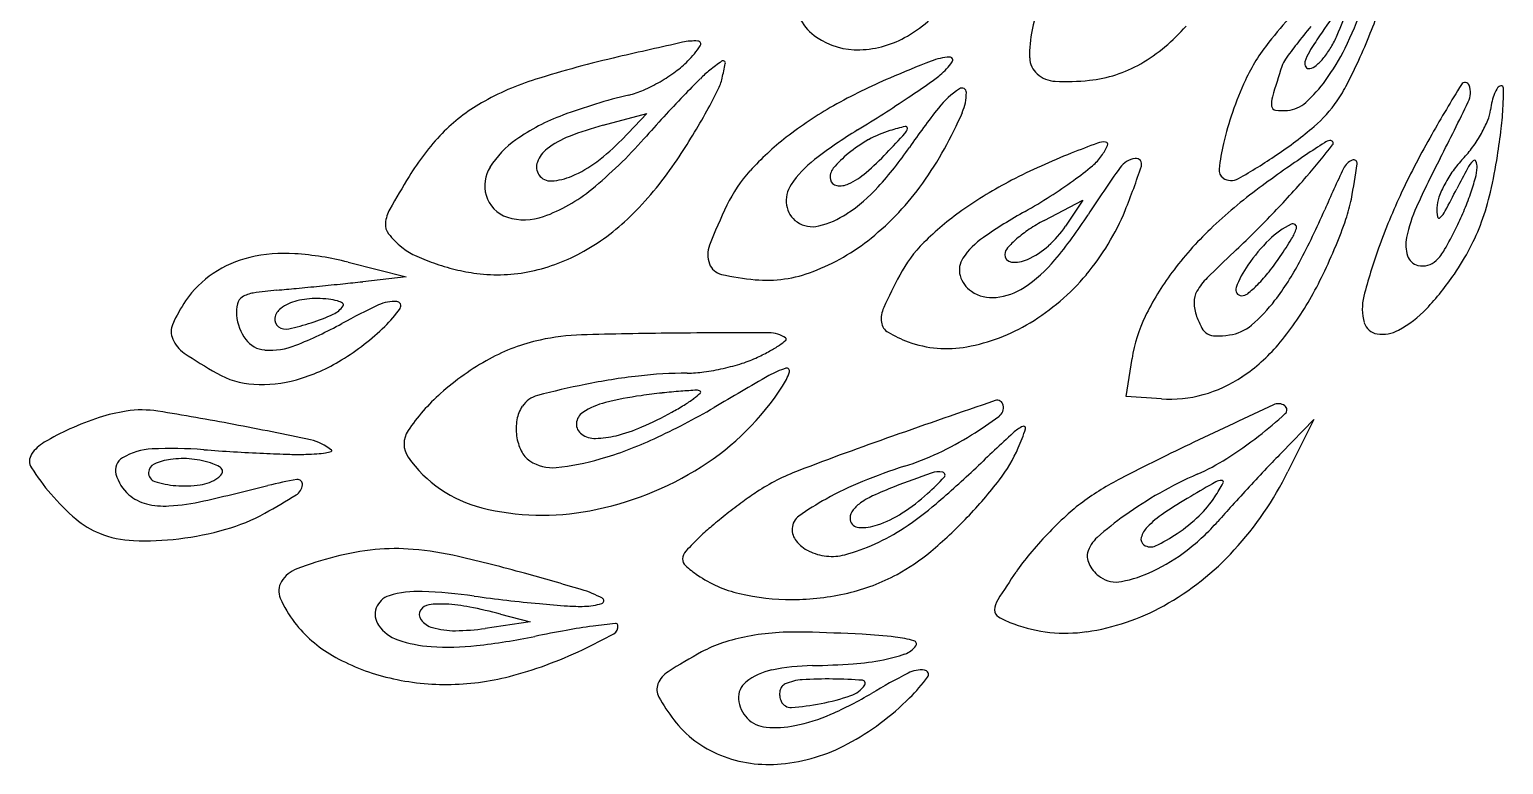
# Model space of a CAD drawing. Header units: millimetres. Extents: x 56222 to 3066687, y -650199 to -121287.
# Drawn here: x 140369.39 to 140375.55, y -185741.46 to -185738.38 of the extents above; entities that cross this region are included whole.
import ezdxf

# ---------------------------------------------------------------- set-up
doc = ezdxf.new("R2010")
doc.units = ezdxf.units.MM
doc.header["$MEASUREMENT"] = 0
doc.layers.add('$TD_AUDIT_GENERATED_(A0BDF17)', color=32, linetype='Continuous', lineweight=30)

msp = doc.modelspace()

# ---------------------------------------------------------------- linework, layer by layer
at = {"layer": '$TD_AUDIT_GENERATED_(A0BDF17)', "linetype": 'Continuous', "lineweight": 25, "ltscale": 2}
for p, q in [((140371.7843, -185738.784), (140371.9672, -185738.7349)), ((140371.9672, -185738.7349), (140371.8618, -185738.8443)), ((140373.6282, -185739.1822), (140373.7899, -185739.0966)), ((140373.7899, -185739.0966), (140373.7178, -185739.2059)), ((140370.7176, -185739.3568), (140370.9603, -185739.4186)), ((140370.9603, -185739.4186), (140370.7785, -185739.4383)), ((140373.971, -185739.9181), (140373.9958, -185739.7594)), ((140374.1185, -185739.9285), (140373.971, -185739.9181)), ((140374.6205, -185740.1545), (140374.7566, -185740.0142)), ((140374.7566, -185740.0142), (140374.6478, -185740.2328)), ((140371.3552, -185740.8286), (140371.4792, -185740.8607)), ((140371.4792, -185740.8607), (140371.2912, -185740.8885))]:
    msp.add_line(p, q, dxfattribs=at)
for centre, radius, start, end in [((140374.3375, -185738.5402), 0.7752, 155.88852, 168.40664), ((140378.0403, -185741.2448), 4.4656, 137.21494, 141.04126), ((140372.7985, -185738.2365), 0.2167, 182.8958, 235.73015), ((140372.7516, -185737.8912), 0.6023, 300.39105, 323.45782), ((140380.1589, -185742.0746), 6.5085, 144.4514, 145.73023), ((140371.3474, -185736.9219), 3.808, 337.04017, 338.92584), ((140373.306, -185737.6827), 1.7623, 333.79721, 339.86365), ((140373.153, -185737.6602), 1.9824, 338.10953, 341.40358), ((140372.8478, -185738.1642), 0.3043, 235.73024, 271.93871), ((140372.8439, -185738.0486), 0.4199, 271.93879, 300.39102), ((140374.0816, -185738.4877), 0.514, 168.40667, 181.62023), ((140373.6566, -185737.8799), 0.7476, 300.15806, 319.1058), ((140376.4845, -185739.8386), 2.2768, 139.85382, 142.22876), ((140375.9204, -185739.1865), 1.3796, 145.73018, 149.00796), ((140374.4715, -185738.2454), 0.4151, 329.32418, 337.04015), ((140372.5862, -185737.4324), 2.5932, 335.41631, 338.10955), ((140379.6855, -185772.403), 34.7993, 102.56319, 103.01697), ((140372.1666, -185738.6636), 0.2323, 86.65574, 102.56318), ((140371.7789, -185738.1639), 0.5023, 315.68096, 324.96375), ((140372.1794, -185738.4448), 0.0131, 324.9639, 86.65586), ((140375.1393, -185738.899), 0.7349, 141.04122, 155.5689), ((140376.4908, -185739.8435), 2.2847, 142.22883, 144.20297), ((140374.8975, -185738.5721), 0.1864, 149.00788, 163.35248), ((140374.5242, -185738.2766), 0.3539, 320.62805, 329.32413), ((140374.0577, -185738.0526), 0.9245, 323.96562, 333.79727), ((140372.9095, -185743.0925), 4.7158, 103.01702, 107.35814), ((140371.8471, -185738.2306), 0.4069, 306.18263, 315.68096), ((140373.8447, -185740.6136), 2.6171, 126.73656, 128.0901), ((140372.2853, -185738.5242), 0.0099, 57.39709, 126.73676), ((140369.7061, -185737.9959), 2.6427, 347.07953, 348.42344), ((140372.2852, -185738.5243), 0.00997, 348.42334, 57.39695), ((140375.2416, -185743.8761), 5.7519, 111.26437, 113.12347), ((140373.2483, -185738.7542), 0.2558, 93.4472, 111.26436), ((140372.9964, -185738.3399), 0.3056, 310.119, 324.12936), ((140373.2337, -185738.5115), 0.0127, 324.12938, 93.44728), ((140373.6605, -185738.4996), 0.0927, 181.62018, 228.53509), ((140373.7634, -185738.0638), 0.5349, 275.80889, 300.15809), ((140381.0877, -185740.6141), 6.7907, 162.19497, 163.3191), ((140374.7263, -185738.571), 0.1092, 144.20294, 162.19504), ((140374.7427, -185738.5258), 0.0248, 163.35255, 213.85349), ((140374.7362, -185738.5302), 0.0169, 213.85351, 280.73016), ((140374.7287, -185738.4909), 0.0569, 280.73025, 311.17652), ((140374.5848, -185738.3264), 0.2755, 311.17661, 320.62803), ((140372.8031, -185737.5316), 2.3547, 332.68335, 335.41623), ((140371.8454, -185739.6882), 1.1491, 107.35813, 119.75331), ((140371.6626, -185737.9803), 0.7178, 293.86854, 300.03895), ((140371.6574, -185737.9712), 0.7282, 300.03896, 306.18257), ((140375.7041, -185742.1024), 4.9688, 135.00144, 136.17095), ((140372.5019, -185738.9004), 0.4403, 128.09001, 135.00146), ((140372.0658, -185738.5373), 0.2217, 333.47581, 347.07947), ((140373.9204, -185740.7822), 2.3877, 113.12348, 119.43473), ((140369.6806, -185733.5966), 6.0942, 303.68193, 304.67658), ((140372.8054, -185738.1132), 0.602, 304.6766, 310.11891), ((140373.6807, -185738.4768), 0.1231, 228.53501, 267.26929), ((140373.7205, -185737.642), 0.9589, 267.26924, 275.809), ((140375.9558, -185739.2699), 1.6317, 155.56883, 160.68266), ((140374.3316, -185738.2518), 0.5858, 311.83786, 323.96567), ((140375.3888, -185738.6228), 0.0178, 19.86177, 148.18448), ((140372.457, -185741.0057), 2.4153, 103.53817, 110.38184), ((140371.8072, -185738.307), 0.3605, 283.53808, 293.86861), ((140375.9902, -185742.3771), 5.3654, 136.171, 137.44547), ((140370.1279, -185737.5701), 2.3875, 331.09646, 333.47576), ((140369.3722, -185733.1339), 6.6503, 302.61413, 303.68189), ((140373.4836, -185738.9476), 0.3793, 123.57419, 141.61298), ((140373.2843, -185738.6473), 0.0189, 359.70091, 123.57413), ((140373.089, -185738.6463), 0.2142, 337.04012, 359.70095), ((140374.6727, -185738.6918), 0.0938, 163.319, 187.37471), ((140374.2985, -185738.304), 0.6716, 325.7302, 332.68331), ((140380.9356, -185742.064), 6.5454, 148.18453, 150.31427), ((140375.3214, -185738.6471), 0.0895, 334.37932, 19.86184), ((140375.6907, -185738.7282), 0.1947, 156.69511, 166.55009), ((140375.6353, -185738.7044), 0.1344, 145.33083, 156.69494), ((140375.5421, -185738.6399), 0.0211, 100.73012, 145.33087), ((140375.54, -185738.6285), 0.00949, 0.06758, 100.73014), ((140374.0377, -185738.6303), 1.5118, 357.25977, 0.06758), ((140371.6403, -185739.3294), 0.7358, 119.75331, 136.02518), ((140369.919, -185737.4547), 2.6261, 328.54338, 331.09637), ((140373.5286, -185740.0877), 1.5903, 119.43473, 127.99303), ((140375.4993, -185740.5445), 2.9509, 141.61299, 145.59098), ((140371.8518, -185738.1221), 1.558, 324.52495, 337.0401), ((140375.5458, -185739.1262), 1.1973, 160.6826, 167.13217), ((140374.5991, -185738.7013), 0.0196, 187.37472, 262.64767), ((140374.625, -185738.4999), 0.2227, 262.64767, 275.42033), ((140374.6335, -185738.5891), 0.1331, 275.42038, 311.8378), ((140374.4109, -185738.3806), 0.5356, 310.29951, 325.73019), ((140367.6916, -185734.9881), 8.5513, 332.61862, 334.3794), ((140375.3379, -185738.7025), 0.1581, 337.44417, 353.88524), ((140375.7821, -185738.7501), 0.2887, 166.55006, 173.88508), ((140374.1675, -185738.6365), 1.3818, 353.30428, 357.25982), ((140371.918, -185739.5551), 0.8678, 110.38189, 125.07072), ((140372.1426, -185740.1172), 1.3805, 105.04423, 111.25151), ((140376.6902, -185743.0197), 6.3156, 137.44552, 138.57332), ((140368.8628, -185732.3376), 7.5956, 301.64757, 302.61403), ((140373.3377, -185739.9659), 1.2126, 103.85951, 106.97575), ((140373.049, -185738.7958), 0.0074, 351.50186, 103.85955), ((140373.5898, -185737.4124), 1.8051, 304.056, 310.29947), ((140375.0084, -185738.5657), 0.5148, 330.62182, 337.44419), ((140371.8498, -185739.5315), 1.0269, 136.02521, 148.69916), ((140371.6485, -185739.1711), 0.3987, 125.07077, 147.85074), ((140371.7771, -185739.1773), 0.372, 111.25147, 127.71671), ((140370.5378, -185737.5906), 1.8896, 309.38782, 318.57338), ((140371.23, -185738.2357), 0.8772, 306.99092, 316.07099), ((140369.4979, -185737.1971), 3.1198, 326.29971, 328.54334), ((140373.2965, -185739.7905), 1.2132, 127.99301, 137.76358), ((140373.9998, -185740.6723), 2.1951, 121.64755, 127.36998), ((140373.1727, -185739.3448), 0.5729, 119.0872, 129.37313), ((140373.1182, -185739.2468), 0.4607, 106.97569, 119.08727), ((140366.8562, -185733.1276), 8.4081, 316.64249, 317.40956), ((140373.0173, -185738.7911), 0.0395, 317.40949, 351.50184), ((140373.8789, -185738.9324), 0.0785, 85.08607, 110.36576), ((140373.8848, -185738.8639), 0.00969, 334.97691, 85.08615), ((140378.1242, -185743.9851), 6.1112, 122.94739, 123.82905), ((140374.834, -185738.9084), 0.0615, 99.54698, 122.94742), ((140374.8257, -185738.8592), 0.0116, 321.71964, 99.54709), ((140378.3045, -185740.5641), 3.5168, 150.31429, 154.75828), ((140374.9467, -185738.5309), 0.5857, 324.04595, 330.62193), ((140372.6329, -185738.4564), 2.9269, 351.04789, 353.30435), ((140371.6261, -185738.9821), 0.1252, 127.71675, 159.2285), ((140373.1124, -185739.2714), 0.4778, 129.37305, 139.93823), ((140372.1634, -185738.1389), 1.1088, 310.49915, 316.64254), ((140371.8169, -185738.0222), 1.5125, 317.63844, 325.59088), ((140374.7512, -185741.4592), 2.7503, 111.53335, 117.25165), ((140375.862, -185744.2743), 5.7766, 110.36592, 111.53337), ((140373.7067, -185738.8015), 0.1959, 309.27682, 325.7302), ((140373.6099, -185738.7356), 0.313, 325.73018, 334.97682), ((140375.4472, -185739.1037), 1.0961, 167.13215, 172.82985), ((140373.2654, -185736.9325), 2.3844, 299.52747, 304.05599), ((140377.0085, -185742.3203), 4.1071, 123.8291, 125.38935), ((140371.7341, -185736.4193), 3.9501, 319.23419, 321.71958), ((140375.0253, -185738.5879), 0.4886, 316.51271, 324.04599), ((140373.3886, -185738.5754), 2.1619, 346.94757, 351.04791), ((140371.4344, -185739.0366), 0.1458, 147.85076, 196.04006), ((140371.5638, -185738.9584), 0.0585, 159.22854, 214.73654), ((140371.4592, -185738.54), 0.4963, 293.08141, 306.99084), ((140370.839, -185738.0915), 1.5078, 315.2216, 326.2997), ((140372.8423, -185739.3782), 0.5998, 137.76361, 154.31388), ((140372.9259, -185739.2662), 0.4258, 127.37, 146.66118), ((140372.79, -185739.0002), 0.0565, 139.93819, 190.73018), ((140372.7205, -185737.5956), 1.7537, 305.99468, 309.27681), ((140378.2875, -185742.0421), 5.3239, 144.6352, 147.20905), ((140374.0199, -185739.0133), 0.0908, 96.95766, 144.63511), ((140371.4408, -185738.1106), 2.7281, 337.83463, 341.97346), ((140374.0119, -185738.9473), 0.0243, 341.97349, 96.95768), ((140374.399, -185738.9718), 0.0396, 172.82985, 235.73024), ((140378.5053, -185744.4273), 6.6916, 125.38942, 126.47185), ((140380.7714, -185741.7372), 6.511, 154.79671, 156.46857), ((140374.943, -185738.9941), 0.0693, 112.08592, 154.79674), ((140372.2143, -185738.5714), 2.7486, 349.07092, 352.17433), ((140374.9225, -185738.9436), 0.0149, 352.1743, 112.08588), ((140379.2056, -185740.9517), 4.4154, 152.61861, 155.56666), ((140375.7559, -185739.2715), 0.5124, 144.49468, 151.8938), ((140375.7158, -185739.2429), 0.4631, 136.51268, 144.49465), ((140378.4131, -185740.5994), 3.4292, 151.54064, 153.12656), ((140375.5322, -185739.0378), 0.1524, 136.33216, 151.54062), ((140375.4273, -185738.9376), 0.00728, 22.93287, 136.33203), ((140375.2458, -185738.9533), 0.193, 344.62759, 357.803), ((140375.3782, -185738.9584), 0.0606, 357.80309, 22.93289), ((140374.9004, -185741.3864), 4.5971, 148.69917, 150.67995), ((140371.5639, -185738.9583), 0.0588, 214.73661, 273.60006), ((140371.5512, -185738.7558), 0.2616, 273.60015, 293.08133), ((140372.6741, -185739.1005), 0.1243, 146.66111, 188.05259), ((140372.7658, -185739.0048), 0.0319, 190.73026, 261.38011), ((140372.774, -185738.9508), 0.0865, 261.38012, 295.17362), ((140372.4143, -185738.5669), 0.7041, 303.55136, 317.63843), ((140372.6726, -185738.735), 0.3249, 295.17362, 310.49912), ((140372.1748, -185738.3523), 1.1613, 308.9259, 324.52495), ((140374.2742, -185740.5332), 1.7086, 117.25155, 125.42007), ((140372.5845, -185737.4084), 1.9851, 302.58449, 305.99472), ((140374.4107, -185738.9546), 0.0605, 235.73022, 299.52742), ((140371.8857, -185736.55), 3.7499, 315.97491, 319.23413), ((140375.6928, -185739.2378), 0.4409, 151.89371, 159.68179), ((140374.3951, -185738.7194), 1.0753, 340.93255, 344.62757), ((140371.4242, -185739.0395), 0.1352, 196.04007, 252.50977), ((140371.3065, -185738.5268), 0.6783, 289.65963, 309.38788), ((140372.4212, -185737.1529), 2.2884, 299.5192, 302.58457), ((140375.7797, -185740.7401), 2.1064, 126.47182, 133.73312), ((140374.3098, -185738.9761), 0.6144, 340.88303, 349.071), ((140377.5022, -185740.1859), 2.6298, 154.75831, 160.28422), ((140375.4153, -185739.1351), 0.145, 159.68178, 177.52877), ((140370.9069, -185736.7956), 4.9857, 331.92755, 333.12663), ((140374.2451, -185738.6676), 1.234, 337.2573, 340.93262), ((140374.4601, -185738.8238), 1.062, 339.96901, 346.94754), ((140371.0236, -185739.209), 0.1508, 150.68001, 174.12105), ((140371.4549, -185738.9421), 0.2373, 252.50978, 289.65972), ((140371.2347, -185738.4842), 0.9503, 299.56682, 315.22154), ((140374.4133, -185740.1338), 2.3431, 154.31392, 158.79182), ((140372.6528, -185739.1035), 0.1028, 188.05256, 235.73022), ((140372.5983, -185738.8444), 0.3712, 283.65682, 303.55136), ((140374.0137, -185740.1669), 1.2591, 125.42006, 134.89459), ((140374.7077, -185741.1911), 2.3523, 119.51928, 124.53552), ((140372.2116, -185738.1279), 1.9036, 320.1699, 327.20911), ((140373.033, -185738.7592), 1.0088, 319.90675, 337.83461), ((140371.223, -185735.9095), 4.6716, 313.21083, 315.97487), ((140371.9706, -185737.9047), 3.088, 331.96231, 336.46862), ((140375.7395, -185739.377), 0.6083, 155.56667, 168.28701), ((140375.4435, -185739.1363), 0.1732, 177.52876, 190.09989), ((140375.2072, -185739.0891), 0.1121, 313.52498, 331.92746), ((140374.2643, -185738.6756), 1.2132, 333.5348, 337.25733), ((140370.934, -185739.1998), 0.0607, 174.1211, 219.15365), ((140372.659, -185739.0944), 0.1138, 235.73015, 283.65679), ((140373.8547, -185739.6541), 0.522, 123.55583, 130.8414), ((140373.9711, -185739.8297), 0.7327, 117.9053, 123.55581), ((140373.3755, -185738.9798), 0.4101, 311.38217, 326.558), ((140375.3332, -185740.2734), 1.4605, 133.73311, 143.28795), ((140374.8055, -185739.5005), 0.3352, 115.57582, 134.81169), ((140374.6683, -185739.2138), 0.0174, 54.14791, 115.57578), ((140374.4817, -185739.1478), 0.2128, 328.5531, 341.5115), ((140374.6704, -185739.2109), 0.0138, 341.51144, 54.14775), ((140372.95, -185738.5048), 2.0535, 337.54985, 340.88309), ((140375.2797, -185739.1655), 0.00679, 190.09991, 313.5249), ((140373.8997, -185738.4942), 1.6204, 330.01115, 333.53479), ((140374.6148, -185738.8802), 0.8974, 332.28895, 339.96898), ((140371.1976, -185738.9852), 0.4007, 219.15365, 230.33899), ((140372.3295, -185739.3252), 0.1079, 158.79181, 200.65973), ((140372.3382, -185738.5547), 0.9012, 291.07536, 308.926), ((140373.5232, -185739.6746), 0.5642, 134.89464, 152.1611), ((140373.5585, -185739.5212), 0.3251, 124.53557, 146.13106), ((140373.7789, -185739.5664), 0.406, 130.84141, 138.43742), ((140373.4018, -185739.0097), 0.3704, 295.00088, 311.38221), ((140375.1029, -185739.7998), 0.7571, 134.8117, 145.27351), ((140372.9126, -185738.1883), 2.052, 326.10159, 328.55307), ((140372.7618, -185738.427), 2.2571, 334.27184, 337.54986), ((140375.2887, -185739.2835), 0.1479, 168.28702, 198.33692), ((140370.4144, -185739.7928), 0.4685, 103.36185, 123.8347), ((140370.4524, -185739.9527), 0.6328, 86.1259, 103.36182), ((140370.4112, -185740.5609), 1.2424, 75.7217, 86.12588), ((140371.1009, -185739.1019), 0.2491, 230.33907, 244.84095), ((140371.3558, -185738.5591), 0.8487, 244.84089, 250.66158), ((140371.3229, -185738.6397), 0.7716, 281.99005, 299.56686), ((140373.3613, -185739.3888), 0.0876, 146.13106, 195.99437), ((140373.4951, -185739.3256), 0.0311, 177.44769, 263.91405), ((140373.5078, -185739.3261), 0.0438, 138.43744, 177.44759), ((140373.5051, -185739.2312), 0.1259, 263.91412, 295.00096), ((140373.223, -185738.9714), 0.5867, 303.25133, 320.17), ((140377.7931, -185742.9032), 4.9242, 133.21083, 135.01698), ((140373.7937, -185738.7803), 0.9905, 321.5396, 326.10158), ((140377.099, -185740.0414), 2.2015, 160.28422, 165.72996), ((140375.2057, -185739.311), 0.0605, 198.33685, 256.72387), ((140375.2129, -185739.2934), 0.0786, 284.5799, 314.08719), ((140375.122, -185739.1995), 0.2093, 314.08722, 330.01108), ((140374.427, -185738.7816), 1.1095, 325.73837, 332.28893), ((140370.3921, -185739.7594), 0.4283, 123.83471, 145.73024), ((140371.3948, -185738.448), 0.9665, 250.66162, 256.28808), ((140371.3609, -185738.5868), 0.8236, 256.28801, 262.63155), ((140371.3423, -185738.7309), 0.6783, 262.63157, 281.9901), ((140372.2955, -185739.338), 0.0716, 200.65977, 256.78597), ((140372.5039, -185738.4505), 0.9832, 256.78598, 265.06757), ((140372.4662, -185738.8869), 0.5452, 265.06758, 291.07536), ((140375.4485, -185740.6913), 2.7415, 152.1611, 155.32179), ((140373.0754, -185738.7949), 0.9535, 301.20396, 319.90676), ((140375.076, -185740.0816), 1.1396, 143.28793, 154.10078), ((140374.8386, -185739.6166), 0.4355, 145.27351, 159.33342), ((140374.0497, -185738.9836), 0.6636, 315.3803, 321.53949), ((140373.6589, -185738.8038), 1.1753, 322.69323, 331.9623), ((140373.2648, -185738.6694), 1.6988, 330.21547, 334.27181), ((140375.2113, -185739.2873), 0.0849, 256.72376, 284.58002), ((140374.3772, -185738.7476), 1.1698, 316.60431, 325.73838), ((140370.5663, -185741.1144), 1.6471, 95.11384, 98.57103), ((140369.1985, -185725.8303), 13.698, 275.1139, 275.45401), ((140367.7667, -185710.8342), 28.7623, 275.45408, 275.64934), ((140367.7528, -185710.6947), 28.9025, 275.64937, 275.84464), ((140369.2107, -185724.9363), 14.5864, 275.84457, 276.17024), ((140373.3913, -185739.3803), 0.1188, 195.99435, 235.73024), ((140373.398, -185739.2384), 0.2674, 276.40775, 303.25138), ((140374.501, -185739.6131), 0.2699, 135.01699, 149.98197), ((140374.4548, -185739.4718), 0.0253, 159.3335, 267.44765), ((140374.1304, -185739.0633), 0.5501, 309.39739, 315.38023), ((140370.5328, -185739.8554), 0.5987, 145.73025, 156.35261), ((140370.3941, -185739.5653), 0.1439, 166.24183, 185.42036), ((140370.2997, -185739.5422), 0.0467, 121.93031, 166.24177), ((140370.3388, -185739.605), 0.1207, 98.57108, 121.93025), ((140370.5503, -185739.706), 0.1933, 104.02427, 126.27947), ((140370.5823, -185739.8344), 0.3257, 88.964, 104.02437), ((140370.578, -185740.0724), 0.5637, 84.10326, 88.96396), ((140370.6135, -185739.7293), 0.2189, 74.2514, 84.10318), ((140370.6506, -185739.5975), 0.0819, 57.59675, 74.25145), ((140372.0098, -185742.0213), 2.7452, 115.11638, 118.7012), ((140370.6904, -185739.5349), 0.00781, 325.73028, 57.59687), ((140370.9107, -185739.6768), 0.1559, 86.14787, 115.11628), ((140370.92, -185739.5395), 0.0183, 325.79294, 86.14787), ((140373.4107, -185739.3517), 0.1534, 235.73016, 276.40774), ((140374.345, -185739.523), 0.0897, 149.98198, 181.451), ((140374.4431, -185739.5205), 0.1878, 181.45086, 199.55524), ((140374.4553, -185739.4589), 0.0382, 267.44767, 309.39736), ((140374.0654, -185739.1136), 0.6642, 310.34028, 322.69319), ((140373.6483, -185738.8888), 1.2569, 319.69055, 330.21549), ((140375.1712, -185739.551), 0.2123, 165.72998, 196.04002), ((140370.4518, -185739.5598), 0.2019, 185.42041, 216.50298), ((140370.4479, -185739.5963), 0.0372, 170.67325, 235.73019), ((140370.4728, -185739.6004), 0.0624, 126.2795, 170.67328), ((140370.2874, -185738.7607), 0.893, 288.01323, 294.31899), ((140370.6137, -185739.4827), 0.1006, 294.31894, 325.73016), ((140370.5439, -185739.2839), 0.473, 313.75865, 325.79298), ((140373.0601, -185739.5939), 0.113, 155.32178, 187.2463), ((140374.6103, -185739.8554), 0.6219, 154.1007, 171.11601), ((140374.5854, -185739.4699), 0.3389, 199.55527, 208.59826), ((140374.8903, -185739.2328), 0.4636, 298.37288, 316.60435), ((140370.0575, -185739.6472), 0.0798, 156.35266, 203.2344), ((140370.4578, -185739.5819), 0.0547, 235.73021, 282.31062), ((140370.2606, -185738.6785), 0.9794, 282.31056, 288.01329), ((140369.8398, -185738.058), 1.7732, 291.82342, 298.70121), ((140370.1105, -185738.8312), 1.0997, 301.82711, 313.75859), ((140372.2155, -185756.4612), 16.8082, 90.48084, 91.77755), ((140372.4059, -185779.149), 39.4968, 89.89577, 90.48087), ((140372.4776, -185739.7758), 0.1236, 55.73019, 89.89583), ((140373.0041, -185739.601), 0.0565, 187.24622, 239.60963), ((140373.2403, -185739.1982), 0.5236, 239.60967, 249.81944), ((140373.1646, -185738.9422), 0.7812, 280.38326, 301.20392), ((140374.3424, -185739.6024), 0.0621, 208.59823, 240.35596), ((140374.3453, -185739.5973), 0.068, 240.3558, 270.25183), ((140374.3781, -185739.4817), 0.1812, 277.8749, 310.34025), ((140375.0304, -185739.5915), 0.0658, 196.04001, 261.76169), ((140375.0417, -185739.5132), 0.145, 261.76172, 298.37284), ((140370.1069, -185739.6261), 0.1335, 203.23441, 235.9322), ((140370.3776, -185739.6147), 0.1096, 216.50298, 265.52546), ((140370.3916, -185739.4359), 0.289, 265.52538, 291.82339), ((140371.6854, -185740.4472), 0.7824, 102.17137, 118.8557), ((140371.7241, -185740.6265), 0.9659, 91.77763, 102.17128), ((140372.2657, -185739.3321), 0.451, 298.63053, 304.57993), ((140372.3611, -185739.4705), 0.2829, 304.57986, 311.26919), ((140372.5438, -185739.6787), 0.00598, 311.2692, 55.7302), ((140373.2211, -185739.2505), 0.4678, 249.81947, 280.38327), ((140374.3437, -185739.2333), 0.432, 270.25185, 277.87487), ((140374.0544, -185739.2334), 0.7243, 303.78741, 319.69052), ((140371.2025, -185738.0059), 2.0893, 235.93225, 240.32767), ((140370.3067, -185739.1474), 0.7275, 285.5661, 301.82703), ((140371.8486, -185740.7433), 1.1205, 118.85575, 131.60327), ((140372.0696, -185738.8407), 0.9845, 282.73562, 287.51294), ((140372.2159, -185739.3042), 0.4986, 287.51292, 295.46169), ((140371.9798, -185738.8084), 1.0477, 295.46174, 298.63045), ((140370.3442, -185739.5123), 0.3556, 240.32773, 266.53504), ((140372.2411, -185742.5181), 2.703, 96.57964, 101.36429), ((140372.1426, -185741.6643), 1.8435, 90.20557, 96.57958), ((140372.1342, -185739.3044), 0.5164, 270.20558, 277.96322), ((140372.0688, -185738.837), 0.9883, 277.96318, 282.73569), ((140385.8497, -185763.1696), 26.8979, 119.81126, 120.37712), ((140372.6511, -185740.134), 0.349, 107.17137, 119.81128), ((140372.3149, -185739.7334), 0.2617, 327.05248, 341.60184), ((140372.5516, -185739.8122), 0.0122, 341.6018, 107.17148), ((140374.1398, -185739.361), 0.5708, 285.60574, 303.78733), ((140370.3557, -185739.3231), 0.5452, 266.53502, 285.56607), ((140371.6529, -185740.5229), 0.8258, 131.6033, 146.00749), ((140372.3678, -185743.1485), 3.346, 101.36434, 104.86026), ((140372.4463, -185743.5797), 3.6991, 96.43726, 97.82609), ((140372.2734, -185742.048), 2.1578, 94.35769, 96.43724), ((140372.3756, -185743.3893), 3.5029, 93.28166, 94.35767), ((140371.9052, -185739.5813), 0.4312, 306.6607, 311.37938), ((140372.1765, -185739.9156), 0.0235, 55.7303, 93.28169), ((140372.1866, -185739.9007), 0.00549, 311.37949, 55.73034), ((140371.5944, -185739.2665), 1.1202, 302.38044, 327.05251), ((140371.5645, -185740.0402), 0.1433, 145.73023, 170.15535), ((140371.5384, -185740.0223), 0.1116, 104.86018, 145.73024), ((140371.8692, -185740.2454), 0.3108, 104.08984, 123.12544), ((140372.1318, -185741.2916), 1.3895, 97.82615, 104.08977), ((140370.7531, -185737.4145), 2.9556, 294.90531, 300.37717), ((140371.4796, -185738.9099), 1.2265, 298.86591, 301.6272), ((140371.8347, -185739.4865), 0.5493, 301.62718, 306.66084), ((140390.2928, -185789.2902), 52.1578, 108.87027, 109.36921), ((140373.432, -185739.9603), 0.026, 10.73024, 108.8702), ((140373.4116, -185739.9641), 0.0468, 306.76948, 10.73022), ((140374.1546, -185739.414), 0.5158, 265.9896, 285.60569), ((140390.807, -185774.797), 38.434, 114.96166, 115.50963), ((140374.6076, -185739.9965), 0.0479, 55.73023, 114.96164), ((140374.6227, -185739.9744), 0.0211, 312.08735, 55.73021), ((140370.0415, -185741.1283), 1.1795, 108.02495, 114.42643), ((140369.8997, -185740.6928), 0.7215, 98.77394, 108.02493), ((140369.855, -185740.4032), 0.4285, 80.96985, 98.77402), ((140368.2615, -185750.4301), 10.5813, 79.22905, 80.9699), ((140371.6386, -185740.053), 0.2185, 170.15543, 187.9596), ((140371.7318, -185740.0348), 0.0595, 123.12547, 176.35304), ((140371.3382, -185738.6534), 1.5194, 293.58029, 298.86592), ((140372.5106, -185738.7584), 1.5519, 301.65616, 306.76954), ((140373.2292, -185738.4314), 2.1002, 308.10362, 312.08733), ((140370.0208, -185741.0829), 1.1296, 114.42642, 120.53706), ((140367.6126, -185753.8412), 14.0535, 77.89222, 79.22903), ((140371.0496, -185740.1161), 0.0982, 146.00748, 214.73664), ((140371.6261, -185740.0548), 0.2058, 187.95966, 206.30385), ((140371.7236, -185740.0343), 0.0513, 176.35292, 235.73018), ((140371.7501, -185739.9955), 0.0983, 235.73026, 271.19227), ((140371.7439, -185739.699), 0.3949, 271.1923, 283.81302), ((140371.6787, -185739.4335), 0.6682, 283.81308, 293.58022), ((140378.1371, -185754.7128), 15.506, 109.36924, 110.92399), ((140372.5885, -185738.8849), 1.4034, 295.15237, 301.65621), ((140390.9421, -185758.795), 25.5903, 132.97105, 133.44821), ((140373.6067, -185740.1861), 0.1579, 115.33181, 132.97104), ((140372.6122, -185739.7382), 0.9902, 336.50775, 341.41542), ((140373.5427, -185740.0511), 0.00847, 341.41538, 115.33176), ((140373.5029, -185738.7805), 1.6565, 302.46453, 308.10359), ((140369.5311, -185740.2528), 0.1658, 120.53703, 145.73023), ((140369.9102, -185740.4024), 0.2647, 92.6481, 121.02494), ((140369.9802, -185741.9159), 1.7799, 85.69858, 92.64803), ((140370.7404, -185731.8082), 8.3564, 265.69851, 266.55863), ((140370.7415, -185731.7903), 8.3743, 266.55864, 267.41738), ((140370.5177, -185740.299), 0.2032, 50.1529, 77.89219), ((140370.5901, -185739.9484), 0.208, 279.16971, 285.81141), ((140370.6459, -185740.1455), 0.00321, 285.81157, 50.15316), ((140371.5397, -185740.0975), 0.1095, 206.30384, 235.7302), ((140371.3285, -185738.6539), 1.5891, 286.1985, 294.90533), ((140372.933, -185739.8776), 0.6404, 322.50698, 336.50775), ((140379.146, -185750.3598), 11.3572, 115.50968, 117.23265), ((140369.4372, -185740.1887), 0.0521, 145.73018, 212.65014), ((140369.8048, -185740.2272), 0.0603, 121.02489, 195.22428), ((140369.9232, -185740.238), 0.0403, 114.32701, 177.44775), ((140370.0079, -185740.4252), 0.2458, 97.68392, 114.32699), ((140370.0255, -185740.5558), 0.3776, 84.08667, 97.68394), ((140370.0244, -185740.5664), 0.3882, 70.7702, 84.08677), ((140370.0999, -185740.3501), 0.1592, 59.8465, 70.77025), ((140370.1665, -185740.2354), 0.0265, 18.7918, 59.84651), ((140370.7008, -185732.6928), 7.471, 267.41733, 268.25797), ((140370.5082, -185739.0264), 1.1344, 268.25801, 271.64051), ((140370.5099, -185739.0869), 1.0738, 271.64061, 274.11821), ((140370.5573, -185739.7455), 0.4136, 274.11828, 279.1698), ((140371.4033, -185739.8709), 0.5286, 214.73656, 256.13314), ((140371.5712, -185740.0512), 0.1654, 235.73014, 275.87883), ((140371.4816, -185739.1807), 1.0405, 275.87876, 286.19854), ((140371.4807, -185739.0872), 1.3325, 280.71792, 302.38043), ((140373.7161, -185742.3321), 2.2257, 107.57168, 112.39207), ((140372.6988, -185739.1196), 1.144, 287.57171, 295.15238), ((140373.9026, -185739.4087), 0.9119, 293.64827, 302.46449), ((140378.9652, -185744.3725), 6.0555, 135.84749, 136.68927), ((140370.2248, -185739.6841), 0.9876, 212.65014, 220.54856), ((140369.9152, -185740.1972), 0.1747, 195.22429, 229.10143), ((140369.9206, -185740.2379), 0.0377, 177.44768, 251.58321), ((140370.0257, -185739.9221), 0.3704, 251.58322, 265.50361), ((140370.0736, -185740.1165), 0.1734, 278.31052, 304.73654), ((140370.1321, -185740.2008), 0.0707, 304.73656, 323.89893), ((140370.1754, -185740.2324), 0.0171, 323.89899, 18.79185), ((140370.7113, -185741.589), 1.3389, 98.92738, 104.23385), ((140370.5066, -185740.2861), 0.02, 353.95943, 98.92728), ((140372.918, -185741.0626), 0.8922, 110.92392, 123.37486), ((140373.4255, -185741.627), 1.463, 112.39198, 118.99315), ((140375.34, -185746.3849), 6.5224, 109.56142, 111.00823), ((140372.4364, -185739.5395), 1.0549, 311.91707, 317.2169), ((140373.1863, -185740.3235), 0.0897, 78.50806, 109.56138), ((140370.3442, -185737.05), 4.3616, 310.49447, 313.44824), ((140373.2017, -185740.2477), 0.0123, 317.21686, 78.50793), ((140371.9468, -185739.1211), 1.8833, 316.24363, 322.50702), ((140374.4915, -185741.3159), 1.1858, 117.23271, 126.2963), ((140374.9465, -185741.7927), 1.6906, 113.64824, 119.58001), ((140374.37, -185740.3183), 0.0488, 89.04084, 119.66497), ((140374.3707, -185740.2767), 0.00719, 330.83267, 89.04093), ((140373.3612, -185739.5922), 1.4373, 317.65444, 333.52927), ((140383.5412, -185748.6864), 12.3443, 136.68926, 137.18338), ((140370.2014, -185739.7041), 0.9568, 220.54863, 229.43213), ((140369.9187, -185740.1931), 0.1801, 229.10144, 255.67263), ((140370.0325, -185739.8353), 0.4575, 265.50362, 278.31055), ((140367.9098, -185730.5449), 10.055, 282.66146, 284.23386), ((140369.105, -185738.0964), 2.6338, 298.70131, 301.98826), ((140370.4703, -185740.2823), 0.0566, 301.98823, 353.95946), ((140373.201, -185741.4922), 1.4065, 123.37484, 126.30662), ((140373.0443, -185740.6207), 0.3157, 114.93955, 127.02508), ((140373.5157, -185741.6344), 1.4336, 111.00828, 114.93953), ((140372.5804, -185739.6998), 0.8394, 302.79978, 311.91714), ((140374.9157, -185741.7384), 1.6281, 119.58003, 125.68151), ((140375.3305, -185742.192), 2.1517, 120.40637, 124.00196), ((140378.96, -185748.3769), 9.3229, 119.66489, 120.40629), ((140373.3829, -185739.7254), 1.1385, 327.44555, 330.83263), ((140383.5416, -185748.6867), 12.3447, 137.18333, 137.67745), ((140369.9487, -185740.0755), 0.3014, 255.67265, 273.7415), ((140369.9068, -185739.4344), 0.944, 273.74158, 282.66146), ((140371.5311, -185739.3533), 1.0617, 256.13307, 280.71791), ((140373.8562, -185742.3839), 2.513, 126.30669, 128.2052), ((140373.3055, -185741.4103), 1.2153, 118.99309, 125.32702), ((140372.9293, -185740.4683), 0.1248, 127.02515, 147.64327), ((140372.2802, -185739.3172), 1.3803, 303.53222, 310.4945), ((140374.2631, -185741.0049), 0.8, 126.29626, 132.75637), ((140373.986, -185740.1104), 0.4229, 313.47404, 327.44559), ((140378.8934, -185744.4538), 6.058, 137.67743, 138.51899), ((140369.8089, -185740.1625), 0.3533, 229.43223, 248.11773), ((140369.9861, -185739.7056), 0.7992, 285.93886, 298.70123), ((140373.8137, -185742.33), 2.4444, 128.20523, 130.11428), ((140372.6416, -185740.4735), 0.0671, 125.32697, 177.44768), ((140372.8631, -185740.4264), 0.0464, 147.64326, 190.73021), ((140372.8554, -185740.4278), 0.0386, 190.73023, 266.55508), ((140372.8653, -185740.2632), 0.2035, 266.55517, 288.86054), ((140372.7772, -185740.0052), 0.4762, 288.86063, 302.79975), ((140371.9213, -185739.0967), 1.9186, 309.97476, 316.24364), ((140374.889, -185741.6818), 1.7219, 132.7563, 136.39771), ((140374.8211, -185741.6066), 1.4659, 125.68152, 131.45091), ((140374.3619, -185740.7561), 0.4196, 124.00196, 136.07537), ((140373.7757, -185739.8886), 0.7286, 304.17792, 313.47399), ((140373.6554, -185739.8227), 0.9336, 307.71341, 318.51894), ((140369.8381, -185740.0898), 0.4317, 248.11774, 267.65148), ((140369.8687, -185739.3456), 1.1765, 267.65153, 276.89497), ((140369.858, -185739.2571), 1.2657, 276.89498, 285.93889), ((140373.0577, -185741.4133), 1.2567, 133.68676, 137.56256), ((140372.9197, -185741.2688), 1.0569, 130.11428, 133.68673), ((140372.652, -185740.474), 0.0776, 177.44774, 219.07848), ((140372.5513, -185739.7263), 0.8895, 294.57122, 303.53229), ((140374.9123, -185741.704), 1.7541, 136.39779, 140.02339), ((140373.9391, -185740.608), 0.1336, 131.45089, 164.86153), ((140374.0616, -185740.5161), 0.0283, 163.47506, 235.73022), ((140374.1354, -185740.538), 0.1052, 136.07539, 163.47517), ((140373.7985, -185739.9222), 0.6879, 295.47881, 304.17786), ((140370.9449, -185741.6862), 1.1329, 95.80397, 104.44672), ((140370.9159, -185741.4011), 0.8463, 85.04949, 95.80403), ((140370.87, -185741.9318), 1.379, 77.06916, 85.04952), ((140372.1691, -185740.6008), 0.0526, 137.56265, 176.27978), ((140372.7147, -185740.4231), 0.1583, 219.07842, 243.51827), ((140372.7396, -185740.373), 0.2143, 243.51829, 264.17301), ((140372.7399, -185740.3703), 0.2171, 264.17302, 284.63268), ((140372.599, -185739.8306), 0.7748, 284.63269, 294.57117), ((140372.6122, -185739.9208), 0.8433, 298.38574, 309.97481), ((140374.3015, -185741.1919), 0.9569, 140.02338, 145.73024), ((140373.8597, -185740.5865), 0.0513, 164.86145, 192.33421), ((140374.0734, -185740.4989), 0.0491, 235.73016, 295.4788), ((140373.747, -185739.9412), 0.7839, 295.39405, 307.71337), ((140373.5618, -185739.775), 1.1659, 299.08234, 317.65445), ((140370.5492, -185740.7609), 0.1299, 110.59606, 148.43405), ((140371.0496, -185742.0925), 1.5525, 104.4467, 110.59604), ((140369.746, -185746.8273), 6.4018, 74.51454, 77.06914), ((140372.1515, -185740.5997), 0.035, 176.27973, 228.21136), ((140372.4574, -185740.2575), 0.494, 228.2114, 235.73026), ((140373.917, -185740.574), 0.1099, 192.33433, 207.87179), ((140373.9388, -185740.5625), 0.1346, 207.87166, 221.94709), ((140370.5022, -185740.732), 0.0747, 148.43401, 203.68878), ((140367.8265, -185753.7554), 13.5909, 73.47313, 74.51453), ((140372.4726, -185740.2351), 0.5211, 235.73018, 256.81901), ((140372.62, -185739.9351), 0.8269, 283.08515, 298.38579), ((140377.3183, -185743.2475), 4.6076, 145.73025, 147.45803), ((140373.9416, -185740.5599), 0.1384, 221.9471, 235.73027), ((140373.9296, -185740.5775), 0.1171, 235.73014, 281.03929), ((140373.8463, -185740.1503), 0.5524, 281.03922, 295.39409), ((140370.8838, -185740.5646), 0.4915, 203.68873, 217.46573), ((140370.9133, -185740.8314), 0.0829, 107.0158, 160.09337), ((140371.0108, -185741.1499), 0.4161, 87.68012, 107.0159), ((140370.9367, -185742.9793), 2.2469, 82.13413, 87.6802), ((140372.0929, -185734.6101), 6.2017, 262.13411, 263.41088), ((140371.5666, -185741.1507), 0.4431, 61.0976, 73.47313), ((140371.7751, -185740.7732), 0.0118, 286.50301, 61.09761), ((140372.5718, -185739.8118), 0.9559, 256.81905, 270.21077), ((140372.5715, -185739.7265), 1.0411, 270.21081, 283.08514), ((140370.9103, -185740.8303), 0.0797, 160.09337, 214.73657), ((140371.0513, -185740.831), 0.0361, 145.73025, 217.76866), ((140371.0618, -185740.8381), 0.0488, 97.36597, 145.73016), ((140371.1057, -185741.1776), 0.3911, 86.91901, 97.36596), ((140371.0877, -185741.5107), 0.7247, 78.9922, 86.919), ((140370.8127, -185742.9244), 2.1648, 75.48706, 78.99214), ((140372.0647, -185734.855), 5.9552, 263.41079, 264.72698), ((140372.0066, -185735.4838), 5.3238, 264.72697, 266.00281), ((140371.6859, -185740.074), 0.7224, 266.00282, 271.56836), ((140371.6979, -185740.5126), 0.2836, 271.56845, 286.50308), ((140373.5062, -185740.815), 0.0855, 147.45801, 177.70342), ((140373.4522, -185740.8128), 0.0315, 177.70343, 240.86619), ((140373.6744, -185739.9775), 0.9342, 278.11577, 299.08234), ((140370.9172, -185740.539), 0.5335, 217.46573, 240.27247), ((140370.9775, -185740.7837), 0.1615, 214.73654, 251.35883), ((140371.0954, -185740.7968), 0.0919, 217.76869, 253.90138), ((140371.1633, -185740.5616), 0.3366, 253.90145, 270.50074), ((140371.1582, -185739.9888), 0.9095, 270.5008, 278.40631), ((140372.1078, -185743.5904), 2.7357, 97.68994, 100.05938), ((140372.4888, -185746.4121), 5.5829, 96.72049, 97.68993), ((140371.8122, -185740.8813), 0.0341, 298.64417, 10.73025), ((140371.8366, -185740.8767), 0.00925, 10.73016, 96.72035), ((140373.6601, -185740.44), 0.4583, 240.86617, 249.81946), ((140373.7179, -185740.2825), 0.626, 249.81946, 278.11574), ((140371.1035, -185740.4102), 0.5557, 251.35879, 265.95837), ((140370.933, -185738.1399), 2.8388, 276.50975, 281.48247), ((140372.5744, -185746.2204), 5.4068, 100.05933, 101.48254), ((140370.6194, -185738.6975), 2.5224, 295.31411, 298.64413), ((140372.4454, -185741.4427), 0.5193, 108.1445, 118.70122), ((140372.5478, -185741.7551), 0.8481, 100.83317, 108.14438), ((140372.5766, -185741.9057), 1.0015, 94.08562, 100.83311), ((140372.5936, -185742.1437), 1.24, 88.33698, 94.08552), ((140372.2314, -185754.6214), 13.7231, 87.34345, 88.33695), ((140372.7846, -185742.6972), 1.786, 82.87799, 87.34351), ((140372.9344, -185741.4982), 0.5777, 75.00362, 82.878), ((140373.0803, -185740.9536), 0.0139, 323.41082, 75.00371), ((140371.0918, -185740.2332), 0.8856, 240.27245, 255.87675), ((140371.1374, -185739.9312), 1.0359, 265.95829, 276.50976), ((140370.9035, -185739.2981), 1.8579, 290.18875, 295.31403), ((140373.5153, -185743.3967), 2.7471, 118.70129, 122.09959), ((140372.8428, -185740.424), 0.6065, 280.78559, 289.55398), ((140373.0132, -185740.9038), 0.0975, 289.55395, 323.41069), ((140370.9936, -185739.5433), 1.5967, 284.44663, 290.18876), ((140372.1125, -185741.1604), 0.1072, 122.0996, 157.74841), ((140372.5373, -185741.3066), 0.2488, 101.16613, 128.92687), ((140372.6794, -185742.0265), 0.9825, 91.1655, 101.1662), ((140372.5909, -185737.6774), 3.3675, 271.16554, 274.06478), ((140372.7523, -185739.9491), 1.0901, 274.06483, 280.78553), ((140374.467, -185743.7949), 3.062, 117.3749, 120.63298), ((140373.114, -185741.1819), 0.1195, 83.18729, 117.3749), ((140373.126, -185741.0814), 0.0183, 323.45994, 83.18727), ((140371.1267, -185740.0943), 1.0289, 255.87683, 270.34128), ((140371.1265, -185740.0592), 1.064, 270.34134, 284.44668), ((140372.0726, -185741.1441), 0.0641, 157.74841, 209.42144), ((140372.4335, -185741.1781), 0.0836, 128.92687, 184.2925), ((140372.5711, -185741.1606), 0.0486, 144.23884, 167.20578), ((140372.559, -185741.1518), 0.0337, 114.01274, 144.23878), ((140372.6297, -185741.3106), 0.2075, 93.61384, 114.01278), ((140372.7233, -185742.7932), 1.6931, 89.26587, 93.61387), ((140372.718, -185743.2121), 2.112, 85.91568, 89.26587), ((140372.7811, -185741.0585), 0.1176, 288.99194, 325.38232), ((140372.8675, -185741.1181), 0.0127, 325.38236, 85.91565), ((140372.5185, -185740.6313), 0.7744, 314.96686, 323.45994), ((140372.7275, -185740.7747), 0.816, 209.42151, 217.46574), ((140372.4764, -185741.1749), 0.1267, 184.29248, 224.93409), ((140372.5841, -185741.1635), 0.062, 167.20568, 187.26648), ((140372.6008, -185741.1614), 0.0788, 187.26644, 204.01277), ((140372.5685, -185741.1758), 0.0435, 204.01268, 273.7725), ((140372.5175, -185740.2924), 0.9278, 281.04436, 288.99199), ((140372.1028, -185739.8025), 1.5779, 293.67534, 300.63304), ((140372.2804, -185740.3929), 1.1114, 298.24556, 314.96682), ((140372.5066, -185740.2366), 0.9847, 273.77256, 281.04439), ((140372.4422, -185740.5766), 0.7326, 281.32685, 293.67542), ((140372.4461, -185740.9904), 0.4615, 217.46573, 248.24338), ((140372.4774, -185741.1739), 0.1281, 224.93405, 264.83225), ((140372.5037, -185740.8836), 0.4195, 264.83224, 281.32689), ((140372.4611, -185740.7292), 0.7296, 275.32626, 298.24556), ((140372.478, -185740.9106), 0.5474, 248.24331, 275.3263)]:
    msp.add_arc(centre, radius, start, end, dxfattribs=at)

doc.saveas('drawing.dxf')
